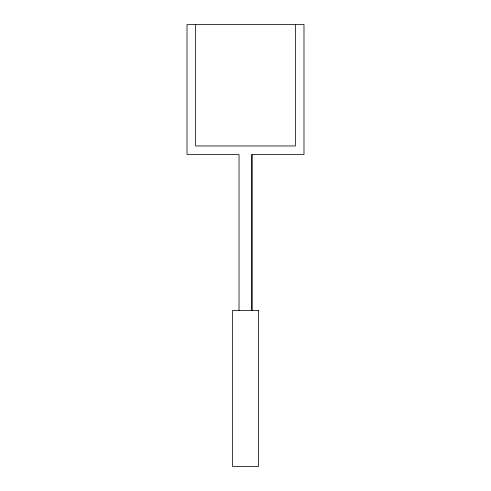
<?xml version="1.0" encoding="UTF-8"?>
<svg xmlns="http://www.w3.org/2000/svg" width="491" height="491" viewBox="0 0 491 491"><rect width="100%" height="100%" fill="white"/><g stroke="black" fill="none" stroke-linecap="round" stroke-linejoin="round"><path stroke-width="0.74" d="M295.435 24.55L295.435 145.968L195.565 145.968L195.565 24.55M251.975 154.518L251.975 310.484M251.877 310.484L251.877 154.518L303.984 154.518L303.984 24.55L187.016 24.55L187.016 154.518L239.025 154.518L239.025 310.484M258.524 310.484L232.525 310.484L232.525 466.45L258.524 466.45L258.524 310.484"/></g></svg>
